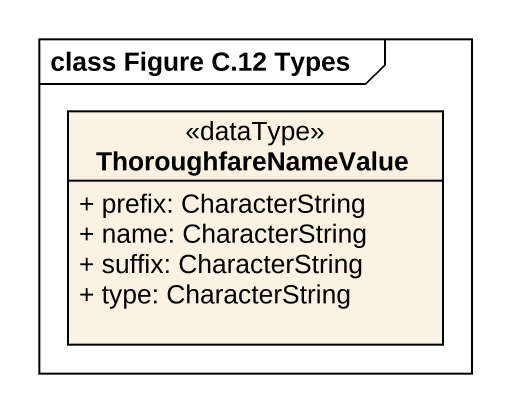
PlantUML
@startuml
mainframe class Figure C.12 Types
hide circle
hide empty members
skinparam classAttributeIconSize 0
class ThoroughfareNameValue <<dataType>> {
  + prefix: CharacterString
  + name: CharacterString
  + suffix: CharacterString
  + type: CharacterString
}
@enduml
